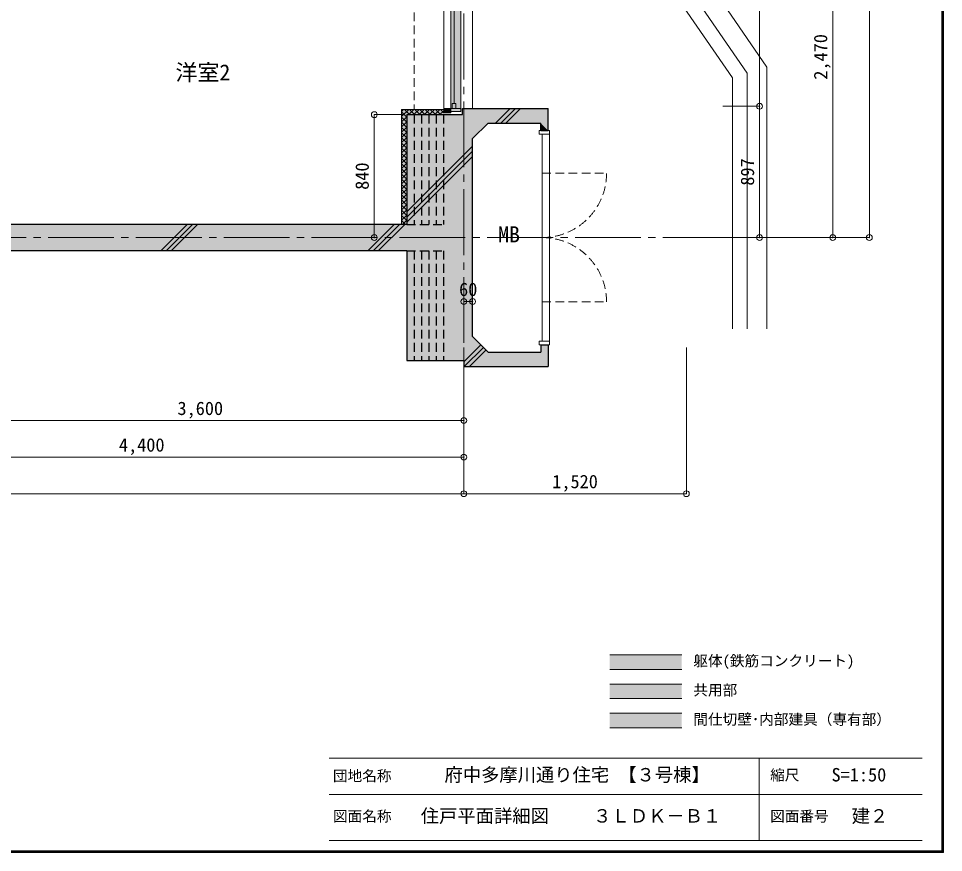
# Model space of a CAD drawing. Units: millimetres at full size, sheet at 1:50. Extents: x -9674 to 9699, y -6794 to 6791.
# Drawn here: x 3380 to 9699, y -6794 to -1095 of the extents above; entities that cross this region are included whole.
import ezdxf
from ezdxf.enums import TextEntityAlignment as Align

# ---------------------------------------------------------------- set-up
doc = ezdxf.new("R2010")
doc.units = ezdxf.units.MM
doc.header["$LTSCALE"] = 50
doc.header["$PDMODE"] = 32
doc.header["$PDSIZE"] = 40
doc.linetypes.add('CHAIN2', pattern=[12, 9, -1, 1, -1])
doc.linetypes.add('DASHED1', pattern=[1.8, 1.2, -0.6])
for name, color, linetype, lineweight in [('0-0_図面枠', 7, 'Continuous', 9), ('0-1_タイトル', 7, 'Continuous', 9), ('1-0_芯', 7, 'CHAIN2', 9), ('1-1_躯体', 2, 'Continuous', 25), ('1-3_建具', 3, 'Continuous', 18), ('1-6_ﾊﾞﾙｺﾆｰ・階段', 4, 'Continuous', 9), ('1-8_ハッチ', 4, 'Continuous', 9), ('1-A_文字', 7, 'Continuous', 9), ('1-B_寸法', 7, 'Continuous', 9), ('1-C_梁', 7, 'DASHED1', 9)]:
    doc.layers.add(name, color=color, linetype=linetype, lineweight=lineweight)
for name, color, linetype in [('4-0', 1, 'Continuous'), ('4-1', 2, 'Continuous'), ('4-F', 4, 'Continuous')]:
    doc.layers.add(name, color=color, linetype=linetype)
doc.styles.add('ＭＳ ゴシック', font='')
doc.styles.get('ＭＳ ゴシック').set_extended_font_data('MS Gothic')

msp = doc.modelspace()

# ---------------------------------------------------------------- linework, layer by layer
at = {"layer": '0-0_図面枠'}
for p, q in [((9688.35, -6783.35), (9688.35, 6780.85)), ((9690.11, -6785.11), (9690.11, 6782.61)), ((9691.87, -6786.88), (9691.87, 6784.38)), ((9693.64, 6786.14), (9693.64, -6788.64)), ((9695.4, -6790.4), (9695.4, 6787.9)), ((9697.16, -6792.16), (9697.16, 6789.66)), ((-9673.92, -6793.93), (9698.92, -6793.93)), ((-9672.16, -6792.16), (9697.16, -6792.16)), ((-9670.4, -6790.4), (9695.4, -6790.4)), ((9693.64, -6788.64), (-9668.64, -6788.64)), ((-9666.87, -6786.88), (9691.87, -6786.88)), ((-9665.11, -6785.11), (9690.11, -6785.11)), ((-9663.35, -6783.35), (9688.35, -6783.35))]:
    msp.add_line(p, q, dxfattribs=at)
msp.add_lwpolyline([(9698.92, -6793.93), (9698.92, 6791.43), (-9673.92, 6791.43)], dxfattribs=at)
at = {"layer": '0-1_タイトル'}
for p, q in [((5503.35, -6148.35), (7653.35, -6148.35)), ((7653.35, -6148.35), (9553.35, -6148.35)), ((8439.55, -6148.35), (8439.55, -6710.85)), ((5503.35, -6398.35), (9553.35, -6398.35)), ((5503.35, -6710.85), (9553.35, -6710.85))]:
    msp.add_line(p, q, dxfattribs=at)
at = {"layer": '1-0_芯'}
for p, q in [((6422.5, 4337.68), (6422.5, -3342.32)), ((-8417.5, -2592.32), (8192.5, -2592.32))]:
    msp.add_line(p, q, dxfattribs=at)
at = {"layer": '1-1_躯体'}
for p, q in [((6032.5, -1752.32), (6412.5, -1752.32)), ((6032.5, -1752.32), (6032.5, -2502.32)), ((6412.5, -1752.32), (6412.5, -1710.32)), ((6412.5, -1710.32), (6482.5, -1710.32)), ((6482.5, -1710.32), (6997.5, -1710.32)), ((6997.5, -1860.32), (6997.5, -1710.32)), ((6482.5, -1916.38), (6588.57, -1810.32)), ((6588.57, -1810.32), (6947.5, -1810.32)), ((6947.5, -1860.32), (6947.5, -1810.32)), ((6947.5, -1860.32), (6997.5, -1860.32)), ((6482.5, -3268.25), (6482.5, -1916.38)), ((6032.5, -2502.32), (-6617.5, -2502.32)), ((6032.5, -2682.32), (-6617.5, -2682.32)), ((6032.5, -2682.32), (6032.5, -3432.32)), ((6482.5, -3268.25), (6588.57, -3374.32)), ((6947.5, -3324.32), (6947.5, -3374.32)), ((6947.5, -3324.32), (6997.5, -3324.32)), ((6997.5, -3324.32), (6997.5, -3474.32)), ((6588.57, -3374.32), (6947.5, -3374.32)), ((6032.5, -3432.32), (6422.5, -3432.32)), ((6422.5, -3432.32), (6422.5, -3474.32)), ((6422.5, -3474.32), (6997.5, -3474.32))]:
    msp.add_line(p, q, dxfattribs=at)
at = {"layer": '1-1_躯体', "linetype": 'DASHED1'}
for p, q in [((6082.5, -1752.32), (6082.5, -2502.32)), ((6132.5, -1752.32), (6132.5, -2502.32)), ((6182.5, -1752.32), (6182.5, -2502.32)), ((6232.5, -1752.32), (6232.5, -2502.32)), ((6282.5, -1752.32), (6282.5, -2502.32)), ((6032.5, -2502.32), (6282.5, -2502.32)), ((6032.5, -2682.32), (6282.5, -2682.32)), ((6082.5, -2682.32), (6082.5, -3432.32)), ((6132.5, -2682.32), (6132.5, -3432.32)), ((6182.5, -2682.32), (6182.5, -3432.32)), ((6232.5, -2682.32), (6232.5, -3432.32)), ((6282.5, -2682.32), (6282.5, -3432.32))]:
    msp.add_line(p, q, dxfattribs=at)
at = {"layer": '1-3_建具', "color": 7, "lineweight": 9}
for p, q in [((6285.5, -1710.32), (6285.5, -158.34)), ((6332.5, -173.34), (6332.5, -1695.32)), ((6402.5, -173.34), (6402.5, -1695.32)), ((6482.5, -1710.32), (6482.5, -158.34)), ((6332.5, -1695.32), (6332.5, -1710.32)), ((6402.5, -1730.32), (6402.5, -1695.32)), ((6332.5, -1710.32), (6402.5, -1710.32)), ((6402.5, -1730.32), (6332.5, -1730.32)), ((6937.5, -1885.32), (6937.5, -1860.32)), ((7007.5, -1885.32), (6937.5, -1885.32)), ((6957.5, -1885.32), (6957.5, -3299.32)), ((7007.5, -3299.32), (7007.5, -1885.32)), ((6937.5, -3299.32), (6937.5, -3324.32)), ((7007.5, -3299.32), (6937.5, -3299.32))]:
    msp.add_line(p, q, dxfattribs=at)
at = {"layer": '1-3_建具'}
for p, q in [((6355.5, -951.83), (6355.5, -1675.32)), ((6343.5, -1675.32), (6367.5, -1675.32)), ((6343.5, -1675.32), (6343.5, -1710.32)), ((6367.5, -1675.32), (6367.5, -1710.32)), ((6285.5, -1740.32), (6286.53, -1740.32)), ((6285.5, -1740.32), (6332.5, -1740.32)), ((6332.5, -1740.32), (6332.5, -1710.32))]:
    msp.add_line(p, q, dxfattribs=at)
at = {"layer": '1-3_建具', "color": 7, "linetype": 'DASHED1', "lineweight": 9}
for p, q in [((6957.5, -2152.32), (7397.5, -2152.32)), ((6957.5, -3032.32), (7397.5, -3032.32))]:
    msp.add_line(p, q, dxfattribs=at)
at = {"layer": '1-3_建具'}
msp.add_lwpolyline([(6285.5, -1740.32), (6285.5, -1710.32), (6332.5, -1710.32)], dxfattribs=at)
at = {"layer": '1-3_建具', "color": 7, "lineweight": 9}
for points in [[(6937.5, -1860.32), (7007.5, -1860.32), (7007.5, -1885.32)], [(6937.5, -3324.32), (7007.5, -3324.32), (7007.5, -3299.32)]]:
    msp.add_lwpolyline(points, dxfattribs=at)
at = {"layer": '1-3_建具', "color": 7, "linetype": 'DASHED1', "lineweight": 9}
for centre, start, end in [((6957.5, -2152.32), 270, 0), ((6957.5, -3032.32), 0, 90)]:
    msp.add_arc(centre, 440, start, end, dxfattribs=at)
at = {"layer": '1-6_ﾊﾞﾙｺﾆｰ・階段', "color": 7}
for p, q in [((7942.5, -627.32), (8492.5, -1427.32)), ((7807.5, -669.25), (8357.5, -1469.25)), ((8492.5, -3214.95), (8492.5, -1427.32)), ((8357.5, -3214.95), (8357.5, -1469.25))]:
    msp.add_line(p, q, dxfattribs=at)
at = {"layer": '1-6_ﾊﾞﾙｺﾆｰ・階段'}
for p in [(7707.5, -700.3), (8257.5, -3214.95)]:
    msp.add_line(p, (8257.5, -1500.3), dxfattribs=at)
at = {"layer": '1-8_ハッチ'}
for p, q in [((5997.5, -1766.03), (6046.21, -1717.32)), ((5997.5, -1730.67), (6010.86, -1717.32)), ((5997.5, -1717.32), (5997.5, -2502.32)), ((5997.5, -1717.32), (6285.5, -1717.32)), ((5997.5, -1734.15), (6032.5, -1769.15)), ((5997.5, -1801.39), (6032.5, -1766.39)), ((6016.02, -1717.32), (6051.02, -1752.32)), ((6046.57, -1752.32), (6081.57, -1717.32)), ((6051.38, -1717.32), (6086.38, -1752.32)), ((6081.93, -1752.32), (6116.93, -1717.32)), ((6086.73, -1717.32), (6121.73, -1752.32)), ((6117.28, -1752.32), (6152.28, -1717.32)), ((6122.09, -1717.32), (6157.09, -1752.32)), ((6152.64, -1752.32), (6187.64, -1717.32)), ((6157.44, -1717.32), (6192.44, -1752.32)), ((6187.99, -1752.32), (6222.99, -1717.32)), ((6192.8, -1717.32), (6227.8, -1752.32)), ((6223.35, -1752.32), (6258.35, -1717.32)), ((6228.15, -1717.32), (6263.15, -1752.32)), ((6258.7, -1752.32), (6285.5, -1725.52)), ((6263.51, -1717.32), (6285.5, -1739.31)), ((6639.61, -1810.32), (6739.61, -1710.32)), ((6674.97, -1810.32), (6774.97, -1710.32)), ((6710.32, -1810.32), (6810.32, -1710.32)), ((5997.5, -1769.5), (6032.5, -1804.5)), ((5997.5, -1836.74), (6032.5, -1801.74)), ((5997.5, -1804.86), (6032.5, -1839.86)), ((5997.5, -1872.1), (6032.5, -1837.1)), ((5997.5, -1840.21), (6032.5, -1875.21)), ((5997.5, -1907.45), (6032.5, -1872.45)), ((5997.5, -1875.57), (6032.5, -1910.57)), ((5997.5, -1942.81), (6032.5, -1907.81)), ((5997.5, -1910.93), (6032.5, -1945.93)), ((5997.5, -1978.16), (6032.5, -1943.16)), ((5997.5, -1946.28), (6032.5, -1981.28)), ((5997.5, -2013.52), (6032.5, -1978.52)), ((5997.5, -1981.64), (6032.5, -2016.64)), ((5997.5, -2048.87), (6032.5, -2013.87)), ((5997.5, -2016.99), (6032.5, -2051.99)), ((6032.5, -2417.43), (6482.5, -1967.43)), ((6032.5, -2452.78), (6482.5, -2002.78)), ((5997.5, -2084.23), (6032.5, -2049.23)), ((5997.5, -2052.35), (6032.5, -2087.35)), ((5997.5, -2119.58), (6032.5, -2084.58)), ((6032.5, -2488.14), (6482.5, -2038.14)), ((5997.5, -2087.7), (6032.5, -2122.7)), ((5997.5, -2154.94), (6032.5, -2119.94)), ((5997.5, -2123.06), (6032.5, -2158.06)), ((5997.5, -2190.29), (6032.5, -2155.29)), ((5997.5, -2158.41), (6032.5, -2193.41)), ((5997.5, -2225.65), (6032.5, -2190.65)), ((5997.5, -2193.77), (6032.5, -2228.77)), ((5997.5, -2261), (6032.5, -2226)), ((5997.5, -2229.12), (6032.5, -2264.12)), ((5997.5, -2296.36), (6032.5, -2261.36)), ((5997.5, -2264.48), (6032.5, -2299.48)), ((5997.5, -2331.72), (6032.5, -2296.72)), ((5997.5, -2299.83), (6032.5, -2334.83)), ((5997.5, -2367.07), (6032.5, -2332.07)), ((5997.5, -2335.19), (6032.5, -2370.19)), ((5997.5, -2402.43), (6032.5, -2367.43)), ((5997.5, -2370.54), (6032.5, -2405.54)), ((5997.5, -2437.78), (6032.5, -2402.78)), ((5997.5, -2405.9), (6032.5, -2440.9)), ((5997.5, -2473.14), (6032.5, -2438.14)), ((5997.5, -2441.26), (6032.5, -2476.26)), ((4353.4, -2682.32), (4533.4, -2502.32)), ((4388.75, -2682.32), (4568.75, -2502.32)), ((4424.11, -2682.32), (4604.11, -2502.32)), ((5767.61, -2682.32), (5947.61, -2502.32)), ((5802.97, -2682.32), (5982.97, -2502.32)), ((5838.32, -2682.32), (6018.32, -2502.32)), ((5997.5, -2476.61), (6023.2, -2502.32)), ((6003.68, -2502.32), (6032.5, -2473.49)), ((6422.5, -3441.64), (6539.19, -3324.94)), ((6425.18, -3474.32), (6556.87, -3342.62)), ((6460.53, -3474.32), (6574.55, -3360.3))]:
    msp.add_line(p, q, dxfattribs=at)
at = {"layer": '1-B_寸法'}
for p, q in [((9192.5, 3587.68), (9192.5, -2592.32)), ((8942.5, -122.32), (8942.5, -2592.32)), ((8442.5, -1695.32), (8442.5, -175.32)), ((8192.5, -1695.32), (8442.5, -1695.32)), ((8442.5, -2592.32), (8442.5, -1695.32)), ((5810.59, -1752.32), (6013.35, -1752.32)), ((5810.59, -1752.32), (5810.59, -2592.32)), ((8192.5, -2592.32), (9192.5, -2592.32)), ((6482.5, -3029.33), (6422.5, -3029.33)), ((6422.5, -3342.32), (6422.5, -4342.32)), ((7942.5, -3342.32), (7942.5, -4342.32)), ((2822.5, -3842.32), (6422.5, -3842.32)), ((2022.5, -4092.32), (6422.5, -4092.32)), ((-6677.5, -4342.32), (6422.5, -4342.32)), ((6422.5, -4342.32), (7942.5, -4342.32)), ((7418.68, -5442.6), (7911.11, -5442.6)), ((7418.68, -5542.6), (7911.11, -5542.6)), ((7418.68, -5642.6), (7911.11, -5642.6)), ((7418.68, -5742.6), (7911.11, -5742.6)), ((7418.68, -5842.6), (7911.11, -5842.6)), ((7418.68, -5942.6), (7911.11, -5942.6))]:
    msp.add_line(p, q, dxfattribs=at)
at = {"layer": '1-B_寸法', "color": 3}
for p in [(8442.5, -1695.32), (5810.59, -1752.32), (5810.59, -2592.32), (8442.5, -2592.32), (8942.5, -2592.32), (9192.5, -2592.32), (6422.5, -3029.33), (6482.5, -3029.33), (6422.5, -3842.32), (6422.5, -4092.32), (6422.5, -4342.32), (7942.5, -4342.32)]:
    msp.add_point(p, dxfattribs=at)
at = {"layer": '1-B_寸法', "color": 1}
msp.add_solid([(7418.68, -5442.6), (7418.68, -5542.6), (7911.11, -5442.6), (7911.11, -5542.6)], dxfattribs=at)
at = {"layer": '1-B_寸法', "color": 2}
msp.add_solid([(7418.68, -5742.6), (7418.68, -5642.6), (7911.11, -5742.6), (7911.11, -5642.6)], dxfattribs=at)
at = {"layer": '1-B_寸法', "color": 4}
msp.add_solid([(7418.68, -5942.6), (7418.68, -5842.6), (7911.11, -5942.6), (7911.11, -5842.6)], dxfattribs=at)
at = {"layer": '1-C_梁'}
msp.add_line((6082.5, -153.32), (6082.5, -1717.32), dxfattribs=at)
at = {"layer": '4-0'}
for points in [[(6412.5, -1752.32), (6032.5, -1752.32), (6032.5, -3432.32)], [(6412.5, -1752.32), (6032.5, -3432.32), (6422.5, -3432.32)], [(6997.5, -1710.32), (6412.5, -1710.32), (6412.5, -1752.32)], [(6947.5, -1810.32), (6997.5, -1710.32), (6412.5, -1752.32)], [(6588.57, -1810.32), (6947.5, -1810.32), (6412.5, -1752.32)], [(6412.5, -1752.32), (6422.5, -3432.32), (6482.5, -1916.38)], [(6412.5, -1752.32), (6482.5, -1916.38), (6588.57, -1810.32)], [(6947.5, -1810.32), (6997.5, -1860.32), (6997.5, -1710.32)], [(6947.5, -1810.32), (6947.5, -1860.32), (6997.5, -1860.32)], [(6422.5, -3432.32), (6482.5, -3268.25), (6482.5, -1916.38)], [(6032.5, -2502.32), (6032.5, -2682.32), (-6617.5, -2502.32), (-6617.5, -2682.32)], [(6422.5, -3432.32), (6588.57, -3374.32), (6482.5, -3268.25)], [(6997.5, -3474.32), (6997.5, -3324.32), (6947.5, -3324.32)], [(6997.5, -3474.32), (6947.5, -3324.32), (6947.5, -3374.32)], [(6422.5, -3432.32), (6997.5, -3474.32), (6588.57, -3374.32)], [(6997.5, -3474.32), (6947.5, -3374.32), (6588.57, -3374.32)], [(6422.5, -3432.32), (6422.5, -3474.32), (6997.5, -3474.32)]]:
    msp.add_solid(points, dxfattribs=at)
at = {"layer": '4-1'}
msp.add_solid([(6332.5, -1730.32), (6402.5, -1730.32), (6332.51, -138.34), (6402.5, -138.34)], dxfattribs=at)
at = {"layer": '4-F'}
for points in [[(6286.53, -1740.32), (6285.5, -1717.32), (5997.5, -1717.32)], [(5997.5, -1717.32), (5997.5, -2502.32), (6032.5, -1752.32)], [(5997.5, -1717.32), (6032.5, -1752.32), (6286.53, -1740.32)], [(5997.5, -2502.32), (6032.5, -2502.32), (6032.5, -1752.32)], [(6285.5, -1740.32), (6285.56, -1752.2), (6032.5, -1752.32)], [(6286.53, -1740.32), (6332.5, -1710.32), (6285.5, -1710.32)], [(6286.53, -1740.32), (6285.5, -1710.32), (6285.5, -1717.32)], [(6286.53, -1740.32), (6332.5, -1740.32), (6332.5, -1710.32)]]:
    msp.add_solid(points, dxfattribs=at)

# ---------------------------------------------------------------- texts
at = {"layer": '0-1_タイトル', "style": 'ＭＳ ゴシック'}
for s, height, p in [('団地名称', 73.31, (5528.35, -6328.57)), ('府中多摩川通り住宅 【３号棟】', 91.64, (6290.2, -6335.85)), ('縮尺', 73.31, (8514.55, -6323.35)), ('S=1:50', 91.64, (8933.95, -6335.85)), ('図面名称', 73.31, (5528.35, -6604.6)), ('住戸平面詳細図', 91.64, (6128.35, -6617.1)), ('３ＬＤＫ－Ｂ１', 91.64, (7305.86, -6617.1)), ('図面番号', 73.31, (8514.55, -6604.6)), ('建２', 91.64, (9071.45, -6617.1))]:
    msp.add_text(s, height=height, dxfattribs=at).set_placement(p, align=Align.BOTTOM_LEFT)
at = {"layer": '1-A_文字', "style": 'ＭＳ ゴシック'}
for s, p in [('洋室2', (4452.47, -1551.59)), ('MB', (6656.33, -2658.18))]:
    msp.add_text(s, height=110, dxfattribs=at).set_placement(p, align=Align.BOTTOM_LEFT)
at = {"layer": '1-B_寸法', "style": 'ＭＳ ゴシック'}
for s, p in [('2,470', (8932.5, -1513.57)), ('897', (8432.5, -2237.57)), ('840', (5800.59, -2266.07))]:
    msp.add_text(s, height=91.64, rotation=90, dxfattribs=at).set_placement(p, align=Align.BOTTOM_LEFT)
for s, height, p in [('60', 91.64, (6390, -3019.33)), ('3,600', 91.64, (4466.25, -3832.32)), ('4,400', 91.64, (4066.25, -4082.32)), ('1,520', 91.64, (7026.25, -4332.32)), ('躯体(鉄筋コンクリート)', 73.31, (7990.07, -5542.6)), ('共用部', 73.31, (7990.07, -5742.6)), ('間仕切壁･内部建具（専有部）', 73.31, (7990.07, -5942.6))]:
    msp.add_text(s, height=height, dxfattribs=at).set_placement(p, align=Align.BOTTOM_LEFT)

doc.saveas('drawing.dxf')
